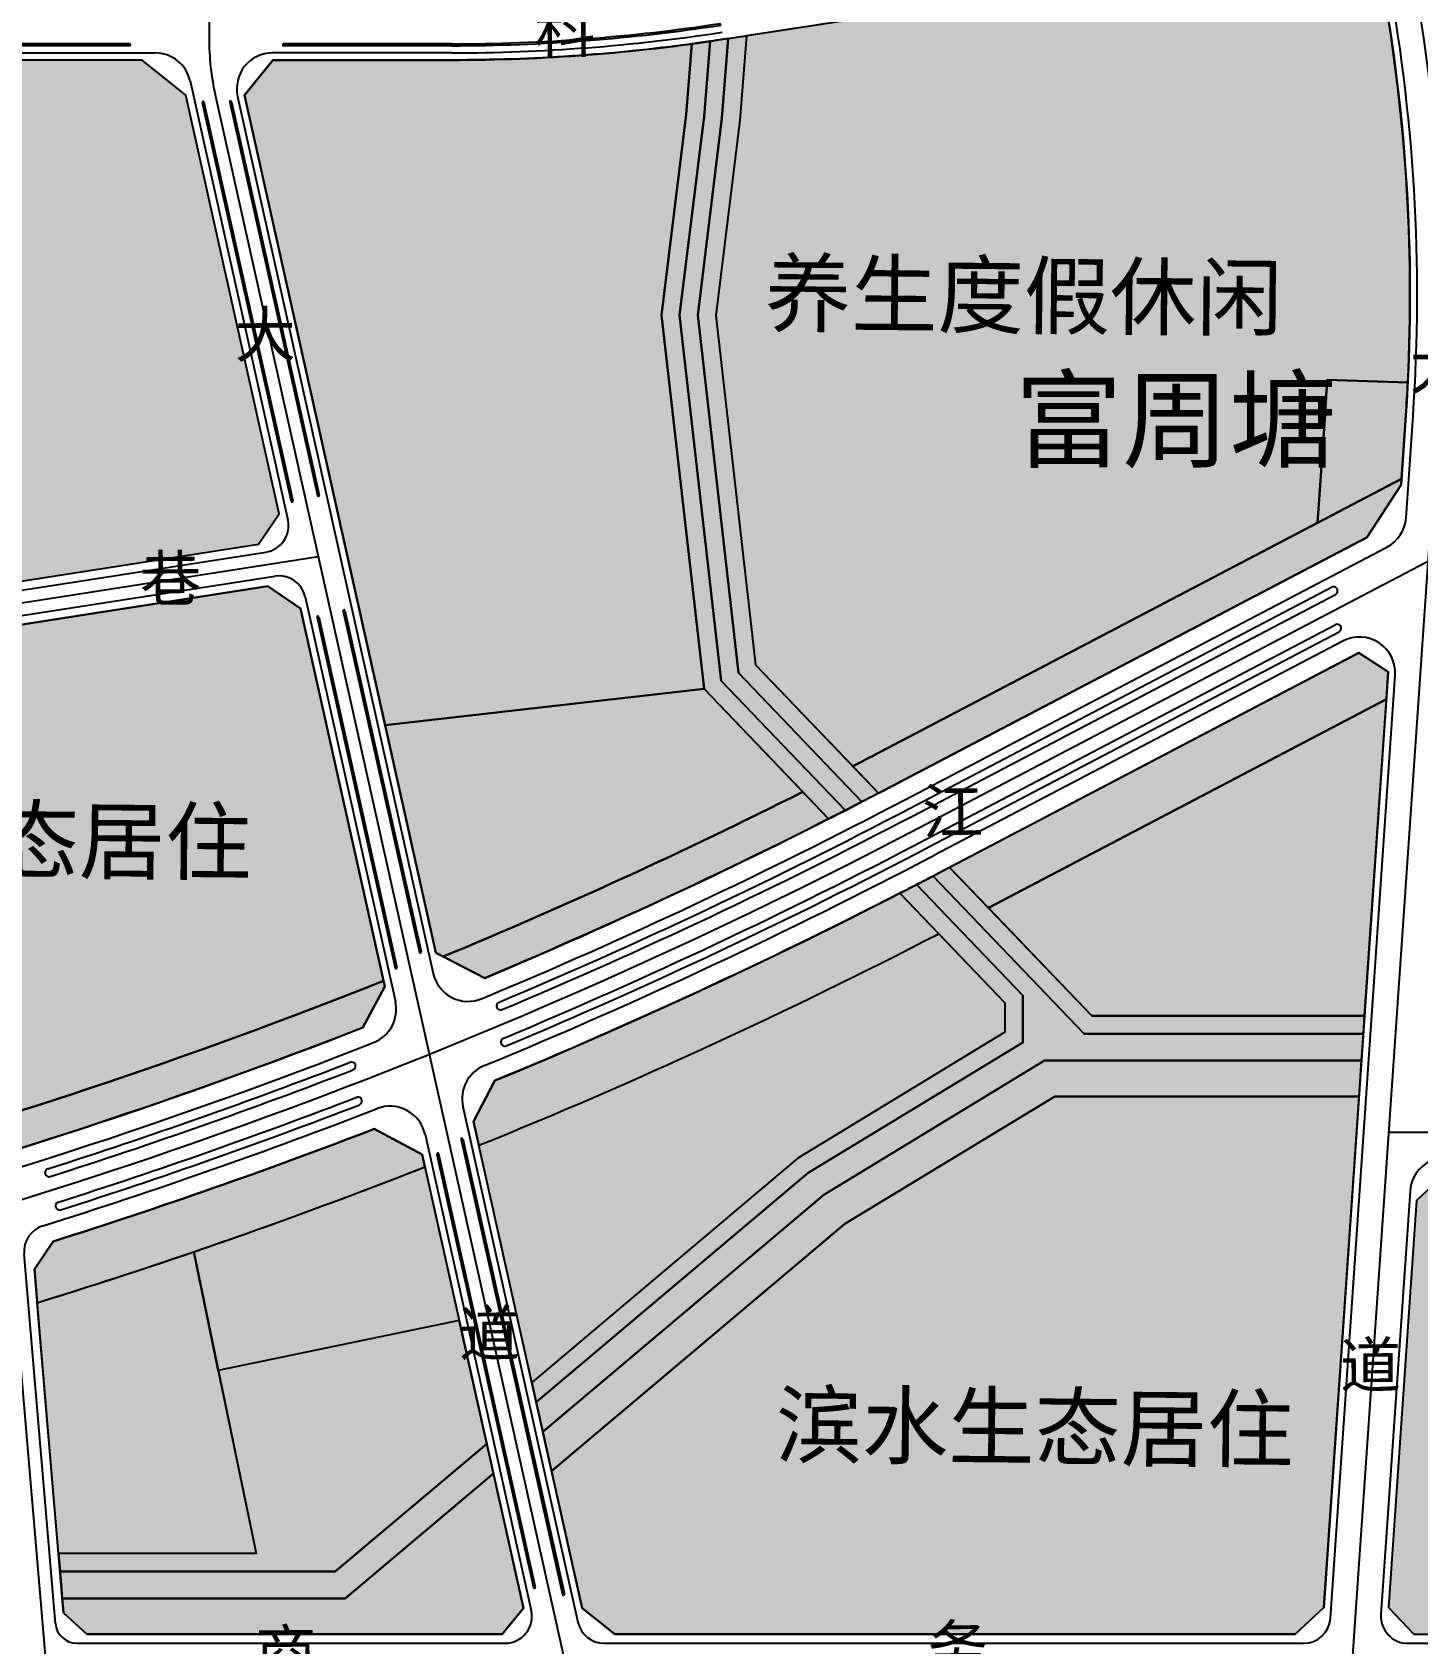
# Model space of a CAD drawing. Extents: x 2442 to 11417, y 1140 to 9206.
# Drawn here: x 4415 to 5188, y 3704 to 4603 of the extents above; entities that cross this region are included whole.
import ezdxf

# ---------------------------------------------------------------- set-up
doc = ezdxf.new("R2010")
doc.units = 0
doc.header["$LTSCALE"] = 1000
doc.header["$MEASUREMENT"] = 0
doc.linetypes.add('DASHDOT', pattern=[25.4, 12.7, -6.35, 0, -6.35])
for name, color, linetype in [('DIM2', 5, 'Continuous'), ('FGX', 212, 'Continuous'), ('RD-中线', 7, 'DASHDOT'), ('RD-侧石线', 5, 'Continuous'), ('RD-红线', 1, 'Continuous'), ('RD-绿线', 3, 'Continuous'), ('YD-A2', 21, 'Continuous'), ('YD-A33', 31, 'Continuous'), ('YD-B1', 240, 'Continuous'), ('YD-B4', 12, 'Continuous'), ('YD-E1', 131, 'Continuous'), ('YD-E2', 126, 'Continuous'), ('YD-G1', 100, 'Continuous'), ('YD-G2', 94, 'Continuous'), ('YD-R1', 51, 'Continuous'), ('YD-R2', 50, 'Continuous'), ('YD-Rb', 30, 'Continuous'), ('路名', 7, 'Continuous')]:
    doc.layers.add(name, color=color, linetype=linetype)
doc.layers.add('T700', color=10, linetype='Continuous', lineweight=13)
doc.styles.add('黑体', font='simhei.ttf')

msp = doc.modelspace()

# ---------------------------------------------------------------- hatches: boundary and pattern name
at = {"layer": 'YD-A2'}
h = msp.add_hatch(color=256, dxfattribs=at)
edge = h.paths.add_edge_path()
edge.add_arc((3515.61841875712, 6815.785636083534), 3057.499999998244, 288.8847230564942, 291.4588757831831)
edge.add_line((4634.153801961151, 3970.230356967305), (4653.282801368767, 3884.466333837464))
edge.add_line((4653.282801368767, 3884.466333837463), (4518.870961206569, 3856.731391494424))
edge.add_line((4518.870961206569, 3856.731391494424), (4505.224612263471, 3922.865687007959))
at = {"layer": 'YD-A33'}
msp.add_hatch(color=256, dxfattribs=at).paths.add_polyline_path([(4844.861336619095, 4179.430289150433), (4789.875346896231, 4236.811825076603), (4611.998800886173, 4216.557273137232), (4640.302681376474, 4089.658076304594), (4644.35978844057, 4087.562923336258, 0.01868101972028866)])
at = {"layer": 'YD-B1'}
h = msp.add_hatch(color=256, dxfattribs=at)
edge = h.paths.add_edge_path()
edge.add_arc((3515.618418760425, 6815.785636084963), 3057.499999998245, 287.1642301606623, 288.8847230564259)
edge.add_line((4505.224612263417, 3922.865687007493), (4539.968419458335, 3754.486787868328))
edge.add_line((4539.968419458335, 3754.486787868328), (4429.787520721571, 3754.486787867394))
edge.add_line((4429.787520721571, 3754.486787867394), (4417.922168692956, 3894.458165080117))
at = {"layer": 'YD-B4'}
h = msp.add_hatch(color=256, dxfattribs=at)
edge = h.paths.add_edge_path()
edge.add_line((5182.345151345624, 4407.668172759078), (5137.366701197294, 4409.228402190864))
edge.add_arc((4201.569943710652, 4456.698694730079), 936.9999999979765, 356.06897524661525, 357.0960381665536, ccw=False)
edge.add_line((5136.365466972209, 4392.462181074885), (5132.041493193228, 4329.537979559791))
edge.add_line((5132.041493193221, 4329.537979560257), (5178.832909110646, 4354.063067186295))
edge.add_line((5178.83290911065, 4354.063067185829), (5181.259595624037, 4389.377183086236))
edge.add_arc((4201.569943709568, 4456.698694733795), 981.9999999993806, 356.0689752463476, 357.1380748523279)
at = {"layer": 'YD-E1'}
for points in [[(4793.14947521925, 4598.074507158249), (4789.808640379004, 4556.159560953921), (4776.201481524315, 4445.284471723817), (4799.429483678636, 4241.294928720296), (4868.637656404702, 4169.071599292802), (4877.920621656918, 4173.837688457263), (4808.983620461564, 4245.778032363994), (4786.271110448288, 4445.240496130179), (4799.760109270352, 4555.152783036784), (4803.303342239993, 4599.607066595967), (4803.303342239993, 4599.607066595967), (4800.509409348935, 4599.177627949191, -0.001868014526166324)], [(4967.640193311374, 4039.66433813427), (4847.942958978259, 3966.902858199475), (4696.215635943519, 3838.974816476944), (4699.899066755353, 3822.460317280911), (4856.725422348158, 3954.68757971707), (4979.793377189089, 4029.49805112563), (5156.529715979435, 4029.49805112589), (5157.560473702662, 4044.498051126822), (5001.860628740615, 4044.498051125302), (4917.576724454226, 4132.453908719778, -0.0008603089420376791), (4908.334466783579, 4127.645338488004), (4967.640193311105, 4065.755870015331)], [(4584.149388024987, 3744.486787868631), (4430.63521917706, 3744.486787867151), (4431.906766860455, 3729.486787867953), (4589.629070117051, 3729.486787869611), (4672.302486700366, 3799.192415533642), (4668.619055888586, 3815.706914730142)]]:
    msp.add_hatch(color=256, dxfattribs=at).paths.add_polyline_path(points)
at = {"layer": 'YD-E2'}
h = msp.add_hatch(color=256, dxfattribs=at)
edge = h.paths.add_edge_path()
edge.add_line((5587.599180083822, 5422.982519620114), (5661.677694954571, 5452.795365844169))
edge.add_line((5661.677694954571, 5452.795365844169), (5657.077568931374, 5471.64976550634))
edge.add_arc((6361.416982012359, 5643.495601039889), 725.0000000065443, 190.0812584148592, 193.7112402065018, ccw=False)
edge.add_line((5647.610626628455, 5516.588205577559), (5614.648731051591, 5535.77716528099))
edge.add_arc((4505.373528072847, 8667.128470449257), 3322.025356965619, 277.8823832498308, 289.50659339745255, ccw=False)
edge.add_line((4960.956043368133, 5376.490683624377), (4944.434515269073, 5351.305110795047))
edge.add_arc((5890.313012472459, 5615.194990360154), 982.0000000043912, 195.5885278889947, 202.0317475225836)
edge.add_line((4980.022439866065, 5246.826868188198), (5006.264468673122, 5181.979043441585))
edge.add_line((5006.264468673122, 5181.979043441585), (5052.717844261748, 5195.679099417407))
edge.add_line((5052.717844261748, 5195.679099417406), (5074.818729687038, 5141.334162835053))
edge.add_line((5074.818729687038, 5141.334162835053), (5105.919138322275, 5123.801861348055))
edge.add_line((5105.919138322275, 5123.801861348055), (5155.36016125642, 5121.410997383409))
edge.add_line((5155.36016125642, 5121.41099738341), (5175.2962316843, 5060.04759171466))
edge.add_line((5175.2962316843, 5060.04759171466), (5146.588429038444, 4993.902458115213))
edge.add_line((5146.588429038444, 4993.902458115213), (5176.093767014296, 4948.47761985496))
edge.add_line((5176.093767014296, 4948.477619854959), (5233.006720750895, 4960.185213175946))
edge.add_line((5233.006720750895, 4960.185213175947), (5246.432990961941, 4944.531397596526))
edge.add_line((5246.432990961941, 4944.531397596526), (5229.084959300104, 4774.459907365598))
edge.add_line((5229.084959300104, 4774.459907365597), (5173.736077927642, 4758.72022952377))
edge.add_arc((4201.569943708257, 4456.698694730988), 1018.000000000812, -3.931024754495013, 17.2583812133376, ccw=False)
edge.add_line((5217.174898544603, 4386.909184678544), (5216.496056949709, 4377.030409390193))
edge.add_line((5216.496056949709, 4377.030409390193), (5216.02749551637, 4370.211715392923))
edge.add_line((5216.02749551637, 4370.211715392922), (5225.620759542155, 4363.949549341292))
edge.add_line((5225.620759542155, 4363.949549341292), (5227.151371560874, 4386.223629634052))
edge.add_arc((4201.569943691688, 4456.698694777398), 1027.999999998618, 356.068975246484, 368.0234006386896)
edge.add_line((5219.507001085261, 4600.184398532449), (5236.367434731299, 4708.651578058383))
edge.add_line((5236.367434731299, 4708.651578058384), (5274.608831740359, 4963.431828498738))
edge.add_line((5274.608831740357, 4963.431828498738), (5234.382282460963, 5009.216258279216))
edge.add_line((5234.382282460963, 5009.216258279216), (5207.224627699514, 4974.93378079063))
edge.add_line((5207.224627699514, 4974.933780790629), (5187.397644994773, 4968.741786573877))
edge.add_line((5187.397644994773, 4968.741786573878), (5171.287739711266, 4995.367396751128))
edge.add_line((5171.287739711268, 4995.367396751127), (5188.636542312206, 5022.612276443345))
edge.add_line((5188.636542312204, 5022.612276443346), (5201.028599236335, 5061.002780769395))
edge.add_line((5201.028599236337, 5061.002780769395), (5187.397644994246, 5093.201290879307))
edge.add_line((5187.397644994246, 5093.201290879308), (5176.244870855411, 5126.638340021475))
edge.add_line((5176.244870855411, 5126.638340021475), (5204.126613466902, 5158.836674900933))
edge.add_line((5204.126613466902, 5158.836674900933), (5218.377401836369, 5150.787047372974))
edge.add_line((5218.377401836371, 5150.787047372974), (5227.671444539912, 5125.399800986563))
edge.add_line((5227.671444539912, 5125.399800986563), (5235.106370310001, 5104.346915518198))
edge.add_line((5235.106370310001, 5104.346915518198), (5258.651201372983, 5084.532569072951))
edge.add_line((5258.651201372984, 5084.532569072951), (5269.184526853176, 5070.910041610392))
edge.add_line((5269.184526853176, 5070.910041610392), (5271.662706957082, 5045.522795230366))
edge.add_line((5271.66270695708, 5045.522795230366), (5269.803975512234, 5029.423540173942))
edge.add_line((5269.803975512234, 5029.423540173942), (5242.541681559282, 5019.516279335454))
edge.add_line((5242.541681559282, 5019.516279335455), (5240.693694269459, 5017.183471763918))
edge.add_line((5240.693694269457, 5017.183471763917), (5285.187671897073, 4966.542006589861))
edge.add_line((5285.187671897073, 4966.542006589861), (5256.511896332297, 4775.491944316408))
edge.add_line((5256.511896332297, 4775.491944316409), (5262.829693884836, 4757.285055630948))
edge.add_line((5262.829693884836, 4757.285055630948), (5504.462825449707, 4841.131847559362))
edge.add_line((5504.462825449707, 4841.131847559361), (5496.151748882186, 4888.973249359495))
edge.add_line((5496.151748882185, 4888.973249359496), (5479.934297750871, 5002.422232816447))
edge.add_line((5479.934297750871, 5002.422232816447), (5518.606473655313, 5034.83627815937))
edge.add_line((5518.606473655314, 5034.83627815937), (5552.288753550372, 5024.862779664651))
edge.add_line((5552.288753550372, 5024.862779664651), (5572.248723055103, 4996.188883874453))
edge.add_line((5572.248723055103, 4996.188883874453), (5598.445966203297, 4923.880669321482))
edge.add_line((5598.445966203297, 4923.880669321483), (5627.138350090667, 4883.986500109003))
edge.add_line((5627.138350090667, 4883.986500109003), (5628.385727726058, 4820.405184354952))
edge.add_line((5628.385727726058, 4820.405184354952), (5700.740183526537, 4745.603595177933))
edge.add_line((5700.740183526537, 4745.603595177932), (5694.502909883184, 4703.215876110659))
edge.add_line((5694.502909883186, 4703.21587611066), (5625.890586981552, 4659.581732570868))
edge.add_line((5625.890586981552, 4659.581732570868), (5572.248723058005, 4620.93416306098))
edge.add_line((5572.248723058005, 4620.934163060979), (5527.338888040229, 4709.449400285008))
edge.add_line((5527.338888040229, 4709.449400285009), (5506.197110937726, 4831.148706605495))
edge.add_line((5506.197110937726, 4831.148706605494), (5251.605792338552, 4742.805418665751))
edge.add_line((5251.605792338552, 4742.805418665751), (5246.252781580257, 4707.141412426764))
edge.add_line((5246.252781580257, 4707.141412426763), (5229.615392956697, 4600.109134575615))
edge.add_arc((4201.569943694063, 4456.698694778817), 1037.999999996303, -3.931024753123893, 7.941407391134703, ccw=False)
edge.add_line((5237.127844595198, 4385.538074534316), (5235.452570148282, 4361.158808532859))
edge.add_line((5235.452570148282, 4361.158808532859), (5250.93442771867, 4369.273414339449))
edge.add_arc((4201.569943689759, 4456.698694778311), 1053.00000000051, 355.2375382177992, 367.8206302443223)
edge.add_line((5244.775895633305, 4599.982824501548), (5261.08080184658, 4704.876163931998))
edge.add_line((5261.08080184658, 4704.876163931997), (5264.218453578316, 4725.780517759808))
edge.add_line((5264.218453578316, 4725.780517759809), (5406.909544194132, 4772.832124615224))
edge.add_line((5406.909544194134, 4772.832124615224), (5424.419673963426, 4672.037823539017))
edge.add_line((5424.419673963426, 4672.037823539018), (5511.522507879898, 4505.85713084614))
edge.add_line((5511.522507879898, 4505.85713084614), (5838.780502410949, 4677.384980496973))
edge.add_line((5838.780502410951, 4677.384980496972), (5812.70950113356, 4727.125845381396))
edge.add_line((5812.709501133559, 4727.125845381397), (5828.806304674774, 4798.968394581167))
edge.add_line((5828.806304674774, 4798.968394581167), (5765.037433178899, 4879.641210918545))
edge.add_line((5765.037433178899, 4879.641210918544), (5734.900924485362, 4857.508941898289))
edge.add_line((5734.900924485364, 4857.508941898289), (5672.052435415098, 4928.782967595336))
edge.add_line((5672.052435415098, 4928.782967595336), (5652.746608323137, 5051.66382063455))
edge.add_line((5652.746608323139, 5051.66382063455), (5600.655908399658, 5127.439949199097))
edge.add_line((5600.655908399658, 5127.439949199097), (5540.072191393301, 5156.247862254533))
edge.add_line((5540.072191393303, 5156.247862254534), (5523.664719752886, 5234.592606443673))
edge.add_line((5523.664719752886, 5234.592606443673), (5568.565566902933, 5293.652384162597))
edge.add_line((5568.565566902933, 5293.652384162597), (5587.599180083822, 5422.982519620115))
h.paths.add_polyline_path([(5319.201054979054, 5407.747447617185), (5276.546598992276, 5407.747447616814), (5248.457088598036, 5371.358441986402), (5261.981653400515, 5325.612403663768), (5299.434205436719, 5351.604375311655), (5325.44295425099, 5352.644201372445)], flags=16)
h.paths.add_polyline_path([(5155.865896563862, 5222.68346697501), (5128.816766959426, 5224.762943863335), (5077.839650120863, 5215.405735940388), (5083.041168602682, 5176.937428652312), (5117.372963737896, 5156.14371114845), (5168.350080576085, 5202.929400300444)], flags=16)
at = {"layer": 'YD-G1'}
for points in [[(4783.003890447431, 4596.645858880216), (4779.857171487536, 4557.166338871056), (4766.131852600331, 4445.328447318387), (4789.875346895824, 4236.811825076598), (4859.328202006931, 4164.333153312902), (4859.32820200664, 4164.333153312899, 0.0008785536636512548), (4868.637656404877, 4169.071599292804, 0.0008785536636512548), (4868.637656404702, 4169.071599292802), (4799.429483678636, 4241.294928720296), (4776.201481524315, 4445.284471723817), (4789.808640379004, 4556.159560953921), (4793.14947521925, 4598.074507158249), (4793.14947521925, 4598.074507158249, -0.002571723439081648)], [(4877.920621656918, 4173.837688457263), (4808.983620461564, 4245.778032363994), (4786.271110448288, 4445.240496130179), (4799.760109270352, 4555.152783036784), (4803.303342239993, 4599.607066595967), (4803.303342239993, 4599.607066595967), (4813.45947921315, 4601.168105418876), (4813.459479213212, 4601.168105418411), (4809.711578161929, 4554.146005120116), (4796.340739372326, 4445.196520536076), (4818.537757244365, 4250.261136008623), (4887.177180807419, 4178.631334145088), (4887.177180807186, 4178.631334145085, -0.0008767164944093923)], [(5001.860628740382, 4044.4980511253), (5157.560473702601, 4044.498051127287), (5158.247645517924, 4054.498051126666), (5006.128186810211, 4054.498051125421), (4926.797727521898, 4137.284659543481), (4922.695132701479, 4135.134340023663, -0.000477108806981255), (4917.576724454226, 4132.453908719778)], [(4957.640193311236, 4045.288182270276), (4842.087983397465, 3975.046377188513), (4693.760015402335, 3849.984482607633), (4696.215635943467, 3838.974816476478), (4847.942958978372, 3966.902858199942), (4967.640193311379, 4039.664338133804), (4967.640193311099, 4065.755870015797), (4908.334466783876, 4127.645338487541, -0.0008611806086784207), (4899.066327144645, 4122.863777810145), (4957.640193311194, 4061.738054282276)], [(5155.155372348629, 4009.498051125733), (5156.529715979548, 4029.498051126356), (4979.79337718997, 4029.498051124707), (4856.725422348552, 3954.687579718471), (4699.899066755246, 3822.460317279979), (4704.810307837368, 3800.440985019995), (4868.435373511575, 3938.400541742737), (4985.395271095233, 4009.498051124071)], [(4518.87096120663, 3856.731391493959), (4539.968419458393, 3754.486787868329), (4429.78752072146, 3754.486787866927), (4430.635219176998, 3744.486787867616), (4584.149388024704, 3744.486787867697), (4668.619055888532, 3815.706914729675), (4653.282801368767, 3884.466333837463)], [(4672.30248670025, 3799.192415533641), (4589.629070116824, 3729.486787869143), (4431.906766860451, 3729.486787868419), (4432.588560943559, 3721.443903293799), (4445.602163771458, 3709.486787868538), (4677.31063039284, 3709.486787868699), (4689.045234269019, 3724.127047024677)]]:
    msp.add_hatch(color=256, dxfattribs=at).paths.add_polyline_path(points)
at = {"layer": 'YD-G2'}
for points in [[(5159.509002971032, 4321.354015141278), (5178.594362791388, 4350.591645426573), (5178.832909110821, 4354.063067186296), (4887.837740944115, 4201.541886581686, -0.001440097493836325), (4872.756004688086, 4193.680790193068), (4887.177180807477, 4178.631334145088, 0.0009447384754745758), (4897.133045412724, 4183.83320750023)], [(5170.382212236569, 4231.085135257696), (5171.42558690855, 4246.268742157995), (5155.082447454211, 4256.937004141225), (4926.797727521844, 4137.284659543015), (4948.403244574954, 4114.737866091872)], [(4859.328202006756, 4164.333153312901), (4844.861336619269, 4179.430289150435, -0.01868101972036523), (4644.359788439755, 4087.562923336251), (4667.57377786185, 4075.574859407108, 0.01777687303721675)], [(4920.714440827491, 4100.27253194375), (4899.066327144999, 4122.863777809683, -0.02056236489728937), (4673.180168867348, 4018.321240480522), (4661.306804334348, 3995.487019637806), (4664.2594483948, 3982.248970532975, 0.02309568369883546)], [(4599.47068316438, 4047.930777366781), (4611.698498751766, 4070.90771613269), (4611.008329962457, 4074.002057386596, -0.02945579598360335), (4281.212219975627, 3964.273338808104, -0.002677494958868066), (4283.733111594804, 3944.243181474291, 0.02797200751077309)], [(4634.153801961151, 3970.230356967305), (4632.618480148298, 3977.11390443763), (4605.895642624528, 3991.418127223822, -0.01567678127938999), (4426.775669500323, 3928.650600378315), (4416.343679433132, 3913.079046706498), (4417.922168692723, 3894.458165080115, 0.01874112026260892)]]:
    msp.add_hatch(color=256, dxfattribs=at).paths.add_polyline_path(points)
at = {"layer": 'YD-R1'}
msp.add_hatch(color=256, dxfattribs=at).paths.add_polyline_path([(5137.366701199227, 4409.228402189485), (5182.345151345507, 4407.668172759077, 0.05843594023388248), (5167.078150510413, 4635.913377720766), (5144.458522981149, 4652.043980677232), (4813.45947921327, 4601.168105418412), (4809.711578161772, 4554.146005118252), (4796.340739372379, 4445.196520536542), (4818.537757244303, 4250.261136009089), (4872.756004688086, 4193.680790193068, 0.001440097463858336), (4887.837740630419, 4201.541886417557), (5132.041493193214, 4329.537979561188), (5136.365466972209, 4392.462181074885, 0.004481437394598298)])
at = {"layer": 'YD-R2'}
for points in [[(4779.857171487536, 4557.166338871056), (4783.003890447431, 4596.645858880216, -0.03370063278568762), (4649.19716659281, 4587.616861822869), (4549.236840881549, 4587.616861822636), (4533.59070238029, 4568.096516281024), (4611.998800886344, 4216.557273137699), (4789.875346895829, 4236.811825076133), (4766.131852600385, 4445.328447318852)], [(4500.804397514217, 4568.096516282139), (4476.450536015749, 4587.616861821895), (4182.54355260963, 4587.616861820806, 0.04213905362736203), (4221.955360946744, 4267.823295687575), (4541.345395303631, 4317.573570150369), (4552.901271003482, 4334.522487251959)], [(4564.667728172073, 4281.768096746345), (4546.581060223514, 4294.099697954493), (4227.016334707158, 4244.322212457507), (4254.113728112297, 4119.849043062747, -0.02095324104856154), (4281.212219975627, 3964.273338808104, 0.02945579598360336), (4611.008329962457, 4074.002057386596)], [(5170.382212236404, 4231.085135256763), (4948.403244574951, 4114.737866092338), (5006.128186809925, 4054.498051124952), (5158.247645518046, 4054.498051126202)], [(5155.155372348559, 4009.498051126664), (4985.395271094476, 4009.498051124064), (4868.435373511453, 3938.400541743202), (4704.810307837426, 3800.440985019995), (4721.83153913467, 3724.127047025421), (4740.096935259171, 3709.48678786933), (5119.539443906042, 3709.48678787159), (5135.567776569394, 3724.451497424046)]]:
    msp.add_hatch(color=256, dxfattribs=at).paths.add_polyline_path(points)
h = msp.add_hatch(color=256, dxfattribs=at)
edge = h.paths.add_edge_path()
edge.add_arc((3515.618418759497, 6815.785636084488), 3057.499999998259, 292.0663356866689, 297.3585356522684)
edge.add_line((4920.714440827487, 4100.272531944215), (4957.640193311199, 4061.73805428181))
edge.add_line((4957.640193311194, 4061.738054282276), (4957.640193311294, 4045.288182270277))
edge.add_line((4957.640193311297, 4045.288182269811), (4842.087983395359, 3975.046377189425))
edge.add_line((4842.087983395419, 3975.046377189425), (4693.760015402233, 3849.984482606235))
edge.add_line((4693.760015402171, 3849.9844826067), (4664.259448394685, 3982.248970532974))
at = {"layer": 'YD-Rb'}
msp.add_hatch(color=256, dxfattribs=at).paths.add_polyline_path([(5349.907077116399, 3956.222480964749), (5334.936987253321, 3971.382007173288), (5208.621042050543, 3971.382007172494), (5187.249931834249, 3951.429061105205), (5171.652673384378, 3724.45149742455), (5185.624340721111, 3709.486787873372), (5337.081599151194, 3709.486787874553, 0.06663335258402898), (5425.978739746353, 3721.386652343053), (5432.217631200128, 3740.429687301113), (5417.619355442108, 3758.80093662099, -0.1721949998283494)])

# ---------------------------------------------------------------- linework, layer by layer
at = {"layer": 'FGX'}
for points in [[(5229.084959300104, 4774.459907365597), (5173.736077927644, 4758.72022952377), (5173.736077927644, 4758.72022952377, -0.09272057241642219), (5217.174898544661, 4386.909184678545)], [(4783.003890447431, 4596.645858880216), (4779.857171487536, 4557.166338871056), (4766.131852600331, 4445.328447318387), (4789.875346895824, 4236.811825076598), (4859.328202006931, 4164.333153312902), (4859.32820200664, 4164.333153312899, 0.0008785536636512548), (4868.637656404877, 4169.071599292804, 0.0008785536636512548), (4868.637656404702, 4169.071599292802), (4799.429483678636, 4241.294928720296), (4776.201481524315, 4445.284471723817), (4789.808640379004, 4556.159560953921), (4793.14947521925, 4598.074507158249), (4793.14947521925, 4598.074507158249, -0.002571723439081648), (4783.003890447369, 4596.645858880681, -0.002571723439081648)], [(4877.920621656918, 4173.837688457263), (4808.983620461564, 4245.778032363994), (4786.271110448288, 4445.240496130179), (4799.760109270352, 4555.152783036784), (4803.303342239993, 4599.607066595967), (4803.303342239993, 4599.607066595967), (4813.45947921315, 4601.168105418876), (4813.459479213212, 4601.168105418411), (4809.711578161929, 4554.146005120116), (4796.340739372326, 4445.196520536076), (4818.537757244365, 4250.261136008623), (4887.177180807419, 4178.631334145088), (4887.177180807186, 4178.631334145085, -0.0008767164944093923), (4877.920621656569, 4173.837688457259)], [(5182.345151345624, 4407.668172759078), (5137.366701197294, 4409.228402190864), (5137.366701197236, 4409.228402190864, -0.004481437394812032), (5136.365466972145, 4392.46218107535), (5136.365466972209, 4392.462181074885), (5132.041493193226, 4329.537979559791), (5132.041493193221, 4329.537979560257), (5178.832909110646, 4354.063067186295), (5178.83290911065, 4354.063067185829), (5181.259595624038, 4389.377183086236), (5181.259595624033, 4389.377183086702, 0.004664860875823116), (5182.345151345682, 4407.668172759079)], [(4664.259448394747, 3982.248970532509, 0.02309568369885159), (4920.714440827545, 4100.272531944216), (4920.714440827487, 4100.272531944215), (4957.640193311199, 4061.73805428181), (4957.640193311194, 4061.738054282276), (4957.640193311294, 4045.288182270277), (4957.640193311297, 4045.288182269811), (4842.08798339536, 3975.046377189425), (4842.087983395419, 3975.046377189425), (4693.760015402233, 3849.984482606235), (4693.760015402171, 3849.9844826067), (4664.259448394683, 3982.248970532974)], [(4505.224612263533, 3922.865687007494, 0.01123233247356102), (4634.153801961213, 3970.23035696684), (4634.153801961151, 3970.230356967305), (4653.282801368767, 3884.466333837463), (4653.282801368767, 3884.466333837463), (4518.870961206569, 3856.731391494424), (4518.870961206569, 3856.731391494424), (4505.224612263471, 3922.865687007959)], [(4417.922168692956, 3894.458165080117, 0.007507207473103127), (4505.224612263359, 3922.865687007492), (4505.224612263417, 3922.865687007493), (4539.968419458335, 3754.486787868328), (4539.968419458335, 3754.486787868328), (4429.787520721571, 3754.486787867394), (4429.787520721571, 3754.486787867394), (4417.922168692956, 3894.458165080117)]]:
    msp.add_lwpolyline(points, format="xyb", dxfattribs=at)
for points in [[(5137.366701199227, 4409.228402189485), (5182.345151345507, 4407.668172759077, 0.05843594023388248), (5167.078150510413, 4635.913377720766), (5144.458522981149, 4652.043980677232), (4813.45947921327, 4601.168105418412), (4809.711578161772, 4554.146005118252), (4796.340739372379, 4445.196520536542), (4818.537757244303, 4250.261136009089), (4872.756004688086, 4193.680790193068, 0.001440097463858336), (4887.837740630419, 4201.541886417557), (5132.041493193214, 4329.537979561188), (5136.365466972209, 4392.462181074885, 0.004481437394598298), (5137.366701199227, 4409.228402189485)], [(4779.857171487536, 4557.166338871056), (4783.003890447431, 4596.645858880216, -0.03370063278568762), (4649.19716659281, 4587.616861822869), (4549.236840881549, 4587.616861822636), (4533.59070238029, 4568.096516281024), (4611.998800886344, 4216.557273137699), (4789.875346895829, 4236.811825076133), (4766.131852600385, 4445.328447318852), (4779.857171487536, 4557.166338871056)], [(4793.14947521925, 4598.074507158249), (4789.808640379004, 4556.159560953921), (4776.201481524315, 4445.284471723817), (4799.429483678636, 4241.294928720296), (4868.637656404702, 4169.071599292802), (4877.920621656918, 4173.837688457263), (4808.983620461564, 4245.778032363994), (4786.271110448288, 4445.240496130179), (4799.760109270352, 4555.152783036784), (4803.303342239993, 4599.607066595967), (4803.303342239993, 4599.607066595967), (4800.509409348935, 4599.177627949191, -0.001868014526166324), (4793.14947521925, 4598.074507158249)], [(4500.804397514217, 4568.096516282139), (4476.450536015749, 4587.616861821895), (4182.54355260963, 4587.616861820806, 0.04213905362736203), (4221.955360946744, 4267.823295687575), (4541.345395303631, 4317.573570150369), (4552.901271003482, 4334.522487251959), (4500.804397514217, 4568.096516282139)], [(5159.509002971032, 4321.354015141278), (5178.594362791388, 4350.591645426573), (5178.832909110821, 4354.063067186296), (4887.837740944115, 4201.541886581686, -0.001440097493836325), (4872.756004688086, 4193.680790193068), (4887.177180807477, 4178.631334145088, 0.0009447384754745758), (4897.133045412724, 4183.83320750023), (5159.509002971032, 4321.354015141278)], [(4564.667728172073, 4281.768096746345), (4546.581060223514, 4294.099697954493), (4227.016334707158, 4244.322212457507), (4254.113728112297, 4119.849043062747, -0.02095324104856154), (4281.212219975627, 3964.273338808104, 0.02945579598360336), (4611.008329962457, 4074.002057386596), (4564.667728172073, 4281.768096746345)], [(4844.861336619095, 4179.430289150433), (4789.875346896231, 4236.811825076603), (4611.998800886173, 4216.557273137232), (4640.302681376474, 4089.658076304594), (4644.35978844057, 4087.562923336258, 0.01868101972028866), (4844.861336619095, 4179.430289150433)], [(4859.328202006756, 4164.333153312901), (4844.861336619269, 4179.430289150435, -0.01868101972036523), (4644.359788439755, 4087.562923336251), (4667.57377786185, 4075.574859407108, 0.01777687303721675), (4859.328202006756, 4164.333153312901)], [(5001.860628740382, 4044.4980511253), (5157.560473702601, 4044.498051127287), (5158.247645517924, 4054.498051126666), (5006.128186810211, 4054.498051125421), (4926.797727521898, 4137.284659543481), (4922.695132701479, 4135.134340023663, -0.000477108806981255), (4917.576724454226, 4132.453908719778), (5001.860628740382, 4044.4980511253)], [(4957.640193311236, 4045.288182270276), (4842.087983397465, 3975.046377188513), (4693.760015402335, 3849.984482607633), (4696.215635943467, 3838.974816476478), (4847.942958978372, 3966.902858199942), (4967.640193311379, 4039.664338133804), (4967.640193311099, 4065.755870015797), (4908.334466783876, 4127.645338487541, -0.0008611806086784207), (4899.066327144645, 4122.863777810145), (4957.640193311194, 4061.738054282276), (4957.640193311236, 4045.288182270276)], [(4967.640193311374, 4039.66433813427), (4847.942958978259, 3966.902858199475), (4696.215635943519, 3838.974816476944), (4699.899066755353, 3822.460317280911), (4856.725422348158, 3954.68757971707), (4979.793377189089, 4029.49805112563), (5156.529715979435, 4029.49805112589), (5157.560473702662, 4044.498051126822), (5001.860628740615, 4044.498051125302), (4917.576724454226, 4132.453908719778, -0.0008603089420376791), (4908.334466783579, 4127.645338488004), (4967.640193311105, 4065.755870015331), (4967.640193311374, 4039.66433813427)], [(4920.714440827491, 4100.27253194375), (4899.066327144999, 4122.863777809683, -0.02056236489728937), (4673.180168867348, 4018.321240480522), (4661.306804334348, 3995.487019637806), (4664.2594483948, 3982.248970532975, 0.02309568369883546), (4920.714440827491, 4100.27253194375)], [(4599.47068316438, 4047.930777366781), (4611.698498751766, 4070.90771613269), (4611.008329962457, 4074.002057386596, -0.02945579598360335), (4281.212219975627, 3964.273338808104, -0.002677494958868066), (4283.733111594804, 3944.243181474291, 0.02797200751077309), (4599.47068316438, 4047.930777366781)], [(4634.153801961151, 3970.230356967305), (4632.618480148298, 3977.11390443763), (4605.895642624528, 3991.418127223822, -0.01567678127938999), (4426.775669500323, 3928.650600378315), (4416.343679433132, 3913.079046706498), (4417.922168692723, 3894.458165080115, 0.01874112026260892), (4634.153801961151, 3970.230356967305)], [(5349.907077116399, 3956.222480964749), (5334.936987253321, 3971.382007173288), (5208.621042050543, 3971.382007172494), (5187.249931834249, 3951.429061105205), (5171.652673384378, 3724.45149742455), (5185.624340721111, 3709.486787873372), (5337.081599151194, 3709.486787874553, 0.06663335258402898), (5425.978739746353, 3721.386652343053), (5432.217631200128, 3740.429687301113), (5417.619355442108, 3758.80093662099, -0.1721949998283494), (5349.907077116399, 3956.222480964749)]]:
    msp.add_lwpolyline(points, format="xyb", close=True, dxfattribs=at)
for points in [[(5170.382212236569, 4231.085135257696), (5171.42558690855, 4246.268742157995), (5155.082447454211, 4256.937004141225), (4926.797727521844, 4137.284659543015), (4948.403244574954, 4114.737866091872), (5170.382212236569, 4231.085135257696)], [(5155.155372348629, 4009.498051125733), (5156.529715979548, 4029.498051126356), (4979.79337718997, 4029.498051124707), (4856.725422348552, 3954.687579718471), (4699.899066755246, 3822.460317279979), (4704.810307837368, 3800.440985019995), (4868.435373511575, 3938.400541742737), (4985.395271095233, 4009.498051124071), (5155.155372348629, 4009.498051125733)], [(5155.155372348559, 4009.498051126664), (4985.395271094476, 4009.498051124064), (4868.435373511453, 3938.400541743202), (4704.810307837426, 3800.440985019995), (4721.83153913467, 3724.127047025421), (4740.096935259171, 3709.48678786933), (5119.539443906042, 3709.48678787159), (5135.567776569394, 3724.451497424046), (5155.155372348559, 4009.498051126664)], [(4584.149388024987, 3744.486787868631), (4430.63521917706, 3744.486787867151), (4431.906766860455, 3729.486787867953), (4589.629070117051, 3729.486787869611), (4672.302486700366, 3799.192415533642), (4668.619055888586, 3815.706914730142), (4584.149388024987, 3744.486787868631)], [(4672.30248670025, 3799.192415533641), (4589.629070116824, 3729.486787869143), (4431.906766860451, 3729.486787868419), (4432.588560943559, 3721.443903293799), (4445.602163771458, 3709.486787868538), (4677.31063039284, 3709.486787868699), (4689.045234269019, 3724.127047024677), (4672.30248670025, 3799.192415533641)]]:
    msp.add_lwpolyline(points, close=True, dxfattribs=at)
for points in [[(5170.382212236404, 4231.085135256763), (4948.403244574893, 4114.737866092337), (4948.403244574951, 4114.737866092338), (5006.128186809925, 4054.498051124952), (5006.128186809925, 4054.498051124952), (5158.247645518046, 4054.498051126202), (5158.247645518046, 4054.498051126202), (5170.382212236462, 4231.085135256764)], [(4518.87096120663, 3856.731391493959), (4539.96841945839, 3754.486787868794), (4539.968419458393, 3754.486787868329), (4429.787520721518, 3754.486787866927), (4429.78752072146, 3754.486787866927), (4430.635219176998, 3744.486787867616), (4430.635219176998, 3744.486787867616), (4584.149388024704, 3744.486787867697), (4584.149388024704, 3744.486787867697), (4668.619055888479, 3815.706914729209), (4668.619055888532, 3815.706914729675), (4653.282801368767, 3884.466333837463), (4653.282801368767, 3884.466333837463), (4518.87096120663, 3856.731391493959)]]:
    msp.add_lwpolyline(points, dxfattribs=at)
at = {"layer": 'RD-中线'}
for points in [[(5131.016023635546, 3395.651613118374), (5199.217247084847, 4388.143183891243, 0.1137710661147161), (5128.546086888848, 4831.818982073167), (4963.336869293453, 5240.074703004486, -0.1796348773686695), (4943.120018056929, 5935.859037828403), (4958.169066662515, 5980.311646475074, 0.07437575587396211), (5062.914411828111, 6562.699862061921), (5072.108555151699, 6874.548142609621, 0.06258091942518179), (5024.543387977741, 7370.968874552425), (4964.564247946382, 7638.530893985442)], [(3594.218770309464, 6189.735371490329), (4513.735857376909, 6189.735371496781), (4513.735857388205, 4600.142001365505, 0.05491766847361026), (4517.333265829096, 4567.48804012511), (4711.380289646742, 3697.48678786954), (4684.736338381152, 3395.734408289458)], [(2923.503091170869, 3823.981190618435), (3472.53151490199, 3816.095065594054, 0.1250792843791199), (4909.914089057045, 4159.483773761713), (5882.892624490885, 4669.457301993647, -0.03780887767031432), (6298.908532245356, 4848.881694417151), (6889.242938805907, 5052.146000004884)], [(2923.503091170869, 3823.981190618435), (3472.53151490199, 3816.095065594054, 0.1250792843791196), (4909.914089057045, 4159.483773761713), (5882.89262453531, 4669.457302016891, -0.03780887767031432), (6298.908532245356, 4848.881694417151), (6889.242938805907, 5052.146000004884)]]:
    msp.add_lwpolyline(points, format="xyb", dxfattribs=at)
for points in [[(4150.231629890768, 4244.506432882812), (4574.627235560532, 4310.613059863509)], [(5565.839004259837, 3989.382007174946), (5171.815502898655, 3989.382007172222)], [(4422.576363537297, 3697.4867878673), (4401.215093574854, 3949.478163125837)]]:
    msp.add_lwpolyline(points, dxfattribs=at)
at = {"layer": 'RD-侧石线'}
for p, q in [((4153.192866208181, 4591.61686182066), (4483.626059344004, 4591.616861822018)), ((4649.197166592709, 4591.61686182261), (4549.198669075256, 4591.616861822108)), ((4503.146404885323, 4575.970723320989), (4557.733518252229, 4331.231813895797)), ((4529.678323534172, 4567.263000322464), (4638.766521173129, 4078.170889117895)), ((4567.332237272563, 4288.196381538092), (4617.670289277594, 4062.507950872653)), ((4655.344728636512, 4003.843228893941), (4719.496546049508, 3716.221391745627)), ((4634.189459029054, 3988.444983620789), (4693.450174900692, 3722.752183994004))]:
    msp.add_line(p, q, dxfattribs=at)
at = {"layer": 'RD-侧石线', "linetype": 'ByBlock'}
for p, q in [((5181.344079252762, 4332.259745170105), (5185.250184837532, 4389.1029610428)), ((4901.780697646978, 4174.978867958569), (5170.675817378542, 4315.916605772167)), ((4187.612638265215, 4257.413554776858), (4545.401917043553, 4313.14514594805)), ((4192.193682784749, 4243.958303599459), (4550.38332016928, 4299.752257238625)), ((5146.07023665992, 4263.503719811198), (4918.047480467114, 4143.988679564856)), ((5139.165384578904, 3718.458455209544), (5175.307866836492, 4244.418359934792)), ((5183.606352996887, 3956.753117388863), (5167.372743679807, 3720.515120536511)), ((4428.076765148995, 3715.473185039506), (4410.590623943093, 3921.751031733612)), ((4440.03388057494, 3704.48678786745), (4678.809915745005, 3704.486787869854)), ((4734.13680520548, 3704.486787870087), (5124.200675028373, 3704.486787872349)), ((5182.337453230513, 3704.486787873551), (5337.081599151252, 3704.486787874528))]:
    msp.add_line(p, q, dxfattribs=at)
for centre, radius, start, end in [((4201.569943708659, 4456.698694731457), 1014.000000000127, 356.0689752451598, 22.03174751752373), ((4201.569943708888, 4456.698694731926), 985.9999999999025, 356.0689752451598, 10.74541031267841), ((5161.391133185287, 4333.630855387281), 19.99999999987714, 297.660672678665, 356.0689752451598), ((5155.354920769076, 4245.78947015197), 19.99999999997912, 356.0689752451598, 117.6606723952086), ((3515.618418767346, 6815.785636091549), 2982.500000000966, 292.6878789333869, 297.6950287592849), ((3515.618418763603, 6815.785636087322), 3017.499999998888, 292.4356143787448, 297.6950287592849), ((3515.618418763759, 6815.785636089186), 2982.50000000048, 284.5272734973453, 291.4329084017579), ((3515.618418759184, 6815.785636086814), 3017.49999999939, 287.460942451788, 291.2124647366333), ((5203.55929906436, 3955.382007171685), 20.00000000010403, 90.0000000005211, 176.0689752451598), ((4425.53701822537, 3923.018035268154), 15, 107.460942451788, 184.8453703680207), ((4440.033880574854, 3716.486787868071), 12, 184.8453703680207, 270.0000000005211), ((5124.200675028373, 3719.486787872428), 15, 270.0000000005211, 356.0689752451598), ((5182.337453230397, 3719.486787873629), 15, 176.0689752451598, 270.0000000005211)]:
    msp.add_arc(centre, radius, start, end, dxfattribs=at)
at = {"layer": 'RD-侧石线'}
for centre, radius, start, end in [((4649.197166583763, 5583.616861822683), 992.0000000000726, 270.0000000005211, 278.7382052984717), ((4483.62605934406, 4571.616861821914), 20.00000000010403, 12.5735722331284, 90.0000000005211), ((4549.198669075551, 4571.61686182154), 20.00000000010181, 90.0000000005211, 192.5735722331284), ((4543.093259096253, 4327.966417771723), 15, 278.8536160271266, 12.5735722331284), ((4552.691978116642, 4284.930985414485), 15, 12.5735722331284, 98.85361602712655), ((4658.28686671439, 4082.52475061697), 20, 192.5735722331284, 292.6878789333869), ((4598.149943736327, 4058.154089374044), 20, 291.4329084017579, 12.5735722331284), ((4674.865074177886, 4008.197090393483), 20, 112.4356143787449, 192.5735722331284), ((4614.669113487784, 3984.091122122645), 20, 12.5735722331284, 111.2124647366333), ((4678.809915744832, 3719.486787869932), 15, 270.0000000005211, 12.5735722331284), ((4734.136805205366, 3719.486787870165), 15, 192.5735722331284, 270.0000000005211)]:
    msp.add_arc(centre, radius, start, end, dxfattribs=at)
at = {"layer": 'RD-红线'}
msp.add_lwpolyline([(5614.648731051417, 5535.777165280989, -0.05076372299373015), (4960.956043367958, 5376.490683624375), (4944.434515268898, 5351.305110795046, 0.02812125855919869), (4980.02243987078, 5246.826868176136), (5145.231657466116, 4838.571147244816, -0.1137710661147159), (5217.174898545549, 4386.909184695318), (5216.496056949534, 4377.030409390191), (5216.027495516191, 4370.211715393387), (5232.370634901676, 4359.543453543148)], format="xyb", dxfattribs=at)
for points in [[(5167.078150510413, 4635.913377720766, -0.0631180067963055), (5181.25959562398, 4389.377183086236), (5178.594362791329, 4350.591645426573), (5159.509002971434, 4321.354015141747), (4897.133045412607, 4183.833207500229, -0.02135588242904549), (4667.57377786185, 4075.574859407108), (4640.302681376477, 4089.658076304128), (4533.590702380227, 4568.096516281489), (4549.236840881316, 4587.616861822634), (4649.19716659281, 4587.616861822869, 0.03814609960193704), (4800.509409348935, 4599.177627949191), (5144.458522980975, 4652.04398067723)], [(4158.387149142054, 4587.616861820605), (4138.410315330815, 4566.652861936311, 0.03754362410670291), (4174.551289940075, 4274.955533274801), (4191.567125528827, 4263.089825980521), (4541.34539530352, 4317.573570149902), (4552.901271003415, 4334.52248725289), (4500.804397514396, 4568.096516281676), (4476.450536015454, 4587.616861822358)], [(4599.47068316438, 4047.930777366781, -0.0293955243246659), (4267.383456719446, 3939.919579106418), (4236.277845508499, 3960.819651685017, 0.02062357338764502), (4210.14358071332, 4110.276888775041), (4185.663543172888, 4222.727109134166), (4197.294096901032, 4239.692482880799), (4546.581060223805, 4294.099697954495), (4564.667728171902, 4281.768096745878), (4611.698498751708, 4070.907716132689)], [(4673.180168867348, 4018.321240480522, 0.02276199537061153), (4922.695132701479, 4135.134340023663), (5155.082447453809, 4256.937004140756), (5171.42558690855, 4246.268742157995), (5135.56777656934, 3724.45149742358), (5119.53944390644, 3709.486787872525), (4740.09693525876, 3709.486787869791), (4721.831539134611, 3724.12704702542), (4661.306804334286, 3995.487019638272)], [(4605.895642624528, 3991.418127223822), (4632.618480148245, 3977.113904437164), (4689.04523426896, 3724.127047024677), (4677.310630393073, 3709.486787868701), (4445.60216377158, 3709.486787868073), (4432.588560943617, 3721.443903293799), (4416.343679433185, 3913.079046706964), (4426.775669500323, 3928.650600378315, 0.01567678127938999)], [(5349.907077116457, 3956.22248096475), (5334.936987252968, 3971.382007173751), (5208.621042051416, 3971.382007172502), (5187.249931834191, 3951.429061105205), (5171.652673384382, 3724.451497424084), (5185.624340721519, 3709.486787873376), (5337.081599151194, 3709.486787874553, 0.06663335258402898), (5425.978739746353, 3721.386652343053), (5432.217631200074, 3740.429687300646), (5417.619355442108, 3758.80093662099, -0.1721949998283334)]]:
    msp.add_lwpolyline(points, format="xyb", close=True, dxfattribs=at)
at = {"layer": 'RD-绿线'}
for p, q in [((4469.425112814888, 4596.616861822109), (4166.4927417545, 4596.616861820096)), ((4469.425112814904, 4595.616861821824), (4166.492741754517, 4595.616861819812)), ((4649.197166596734, 4596.616861823527), (4555.192161969135, 4596.616861823101)), ((4649.19716659675, 4595.616861823242), (4555.192161969151, 4595.616861822817)), ((4509.940392906617, 4563.88467195774), (4559.554499991094, 4341.442016341198)), ((4510.916410183767, 4564.102365032835), (4560.530517268242, 4341.659709416295)), ((4525.247029960105, 4564.162392239565), (4574.194759147005, 4344.707412465312)), ((4526.223047237254, 4564.380085314662), (4575.170776424153, 4344.925105540408)), ((4904.336906381137, 4170.108981212194), (5139.874536808446, 4293.562842056807)), ((4906.428349886643, 4166.124528418523), (5141.96359037105, 4289.577136606847)), ((4588.567893090534, 4280.266101882243), (4631.031740224862, 4089.881320630843)), ((4589.540309999888, 4280.499937047388), (4632.007757502068, 4090.099013705941)), ((4573.981639452288, 4276.758574407407), (4617.584764017585, 4081.265893163255)), ((4574.954056361585, 4276.992409572552), (4618.560781294735, 4081.483586238352)), ((4913.39982823808, 4152.843019107217), (5141.886551761865, 4272.601241943777)), ((4915.491271743584, 4148.858566313546), (5143.975605316358, 4268.615536489549)), ((4654.298307610472, 3985.566694399508), (4710.923697060291, 3731.689264274936)), ((4655.274324887621, 3985.784387474605), (4711.89971433744, 3731.906957350033)), ((4640.794804390125, 3977.204703295567), (4694.686044773045, 3735.585709632554)), ((4641.770821667273, 3977.422396370664), (4695.662062050193, 3735.803402707651))]:
    msp.add_line(p, q, dxfattribs=at)
for centre, radius, start, end in [((4649.197166588619, 5583.616861824074), 987.000000000555, 270.0000000007295, 278.7382052986856), ((4649.19716658676, 5583.61686182359), 988.0000000003396, 270.0000000007295, 278.7382052986856), ((4469.425112814897, 4596.116861821967), 0.5000000001422511, 270.0000000007295, 90.00000000072953), ((4555.192161969142, 4596.116861822959), 0.5000000001422511, 90.00000000072953, 270.0000000007295), ((4510.428401545163, 4563.993518495287), 0.5000000000489522, 12.57357223328098, 192.573572233281), ((4525.735038598708, 4564.271238777114), 0.5000000000489501, 12.57357223328098, 192.573572233281), ((4574.682767785549, 4344.81625900286), 0.5000000000593563, 192.573572233281, 12.57357223328098), ((4560.042508629638, 4341.550862878747), 0.5000000000593563, 192.573572233281, 12.57357223328098), ((5140.919063589747, 4291.56998933206), 2.249999595596053, 297.6606725773418, 117.6606725802785), ((4589.05410154524, 4280.383019464815), 0.500068377810454, 13.52108550236764, 193.5210855023676), ((4574.467847906937, 4276.875491989979), 0.500068377810454, 13.52108550236764, 193.5210855023676), ((5142.931078539112, 4270.608389216663), 2.249999595593307, 297.6606724609856, 117.6606724609857), ((3515.618418762318, 6815.785636086436), 2988.000000000147, 292.8408557967899, 297.6950287623381), ((3515.618418762318, 6815.785636086436), 2992.500000000335, 292.8408557967899, 297.6950287623381), ((3515.618418759945, 6815.785636085016), 3007.499999999876, 292.7323878569832, 297.6950287623381), ((3515.618418762389, 6815.78563608504), 3011.999999998951, 292.7323878569832, 297.6950287623381), ((4631.519748863466, 4089.990167168392), 0.5000000000834374, 192.573572233281, 12.57357223328098), ((4618.072772656131, 4081.374739700804), 0.5000000000549744, 192.573572233281, 12.57357223328098), ((4676.352250562988, 4060.011328525035), 2.249999999918248, 112.8408557967899, 292.8408557999445), ((4678.668491216758, 4039.833620747485), 2.249999999918248, 112.7323878569832, 292.7323878569832), ((3515.618418762027, 6815.785636086433), 2988.000000000256, 287.6938236119128, 291.1236503189871), ((4593.250329694583, 4026.46591130765), 2.249999999918248, 291.1236503189871, 111.1236503189871), ((3515.618418764641, 6815.785636086924), 2992.4999999998, 287.6938236119128, 291.1236503189871), ((3515.618418764865, 6815.785636087858), 3007.500000000376, 287.6938236119128, 291.056059091968), ((3515.618418761216, 6815.78563608596), 3012.000000000031, 287.6938236119128, 291.0522903881981), ((4596.780279510072, 4006.927488482102), 2.249999999918248, 291.0522903881981, 111.0522903881981), ((4654.786316249018, 3985.675540937056), 0.5000000000508982, 12.57357223328098, 192.573572233281), ((4641.282813028729, 3977.313549833115), 0.5000000000508982, 12.57357223328098, 192.573572233281), ((4424.446188816553, 3966.991654964329), 2.249999999918248, 107.6938236119127, 287.6938236150932), ((4430.372830908695, 3948.414117088883), 2.249999999918248, 107.6938236119127, 287.6938236119128), ((4695.174053411649, 3735.694556170103), 0.5000000000593563, 192.573572233281, 12.57357223328098), ((4711.411705698836, 3731.798110812484), 0.5000000000508991, 192.573572233281, 12.57357223328098)]:
    msp.add_arc(centre, radius, start, end, dxfattribs=at)
at = {"layer": 'YD-E1'}
for p, q in [((4967.640193311157, 4065.755870015797), (4967.640193311321, 4039.664338133804)), ((4847.942958976924, 3966.902858198997), (4967.640193311321, 4039.664338133804)), ((4856.725422348154, 3954.687579717536), (4979.793377188515, 4029.498051124693)), ((5156.529715965404, 4029.498051126221), (4979.793377188515, 4029.498051124693)), ((4696.215635943292, 3838.974816476476), (4847.942958976924, 3966.902858198997)), ((4699.899066755068, 3822.460317280443), (4856.725422348154, 3954.687579717536))]:
    msp.add_line(p, q, dxfattribs=at)
for points in [[(4793.14947521925, 4598.074507158249), (4789.808640379004, 4556.159560953921), (4776.201481524315, 4445.284471723817), (4799.429483678636, 4241.294928720296), (4868.637656404702, 4169.071599292802)], [(4803.303342239993, 4599.607066595967), (4799.760109270352, 4555.152783036784), (4786.271110448288, 4445.240496130179), (4808.983620461564, 4245.778032363994), (4877.920621656918, 4173.837688457263)], [(4430.63521917706, 3744.486787867151), (4584.149388024987, 3744.486787868631), (4668.61905588847, 3815.70691473014)], [(4431.906766860458, 3729.486787867487), (4589.629070117056, 3729.486787869146), (4672.302486700133, 3799.19241553364)]]:
    msp.add_lwpolyline(points, dxfattribs=at)

# ---------------------------------------------------------------- texts
at = {"layer": 'DIM2', "style": '黑体'}
for s, p in [('养生度假休闲', (4823.669898026797, 4439.963305340951)), ('滨水生态居住', (4248.584342725819, 4136.481803494878)), ('滨水生态居住', (4829.694596342801, 3808.875454058871))]:
    msp.add_text(s, height=35.27999999999999, rotation=359.4515600111367, dxfattribs=at).set_placement(p)
at = {"layer": 'T700', "color": 7, "linetype": 'Continuous', "lineweight": 0, "insert": (4963.195479275659, 4408.93169810297), "char_height": 43.90399999999999, "width": 621.1485398373602, "attachment_point": 1, "style": '黑体'}
msp.add_mtext('富周塘', dxfattribs=at)
at = {"layer": '路名', "style": '黑体'}
for s, p in [('科', (4695.378878728723, 4591.711256084502)), ('大', (4528.129820918159, 4421.875748879442)), ('大', (5183.420859339158, 4404.349677546993)), ('巷', (4475.316038176776, 4285.692046983533)), ('江', (4911.579230971718, 4155.708382627711)), ('道', (4653.197767938402, 3864.650477627301)), ('道', (5144.56578041178, 3846.956268819323)), ('商', (4539.717609358508, 3686.657677166202)), ('务', (4914.496233026712, 3689.227279175403))]:
    msp.add_text(s, height=25, rotation=0.5484399892900174, dxfattribs=at).set_placement(p)

doc.saveas('drawing.dxf')
